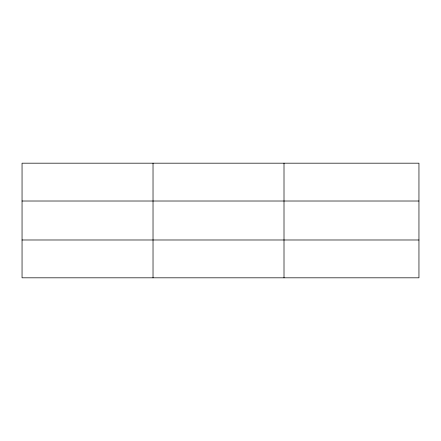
<?xml version="1.0" encoding="UTF-8"?>
<svg xmlns="http://www.w3.org/2000/svg" width="441" height="441" viewBox="0 0 441 441"><rect width="100%" height="100%" fill="white"/><g stroke="black" fill="none" stroke-linecap="round" stroke-linejoin="round"><path stroke-width="0.66" d="M153.027 163.181L153.027 277.819M284.004 163.181L284.004 277.819M418.95 239.987L418.95 277.819L22.05 277.819L22.05 163.181L418.95 163.181L418.95 239.987L22.05 239.987M22.05 201.013L418.95 201.013"/></g></svg>
